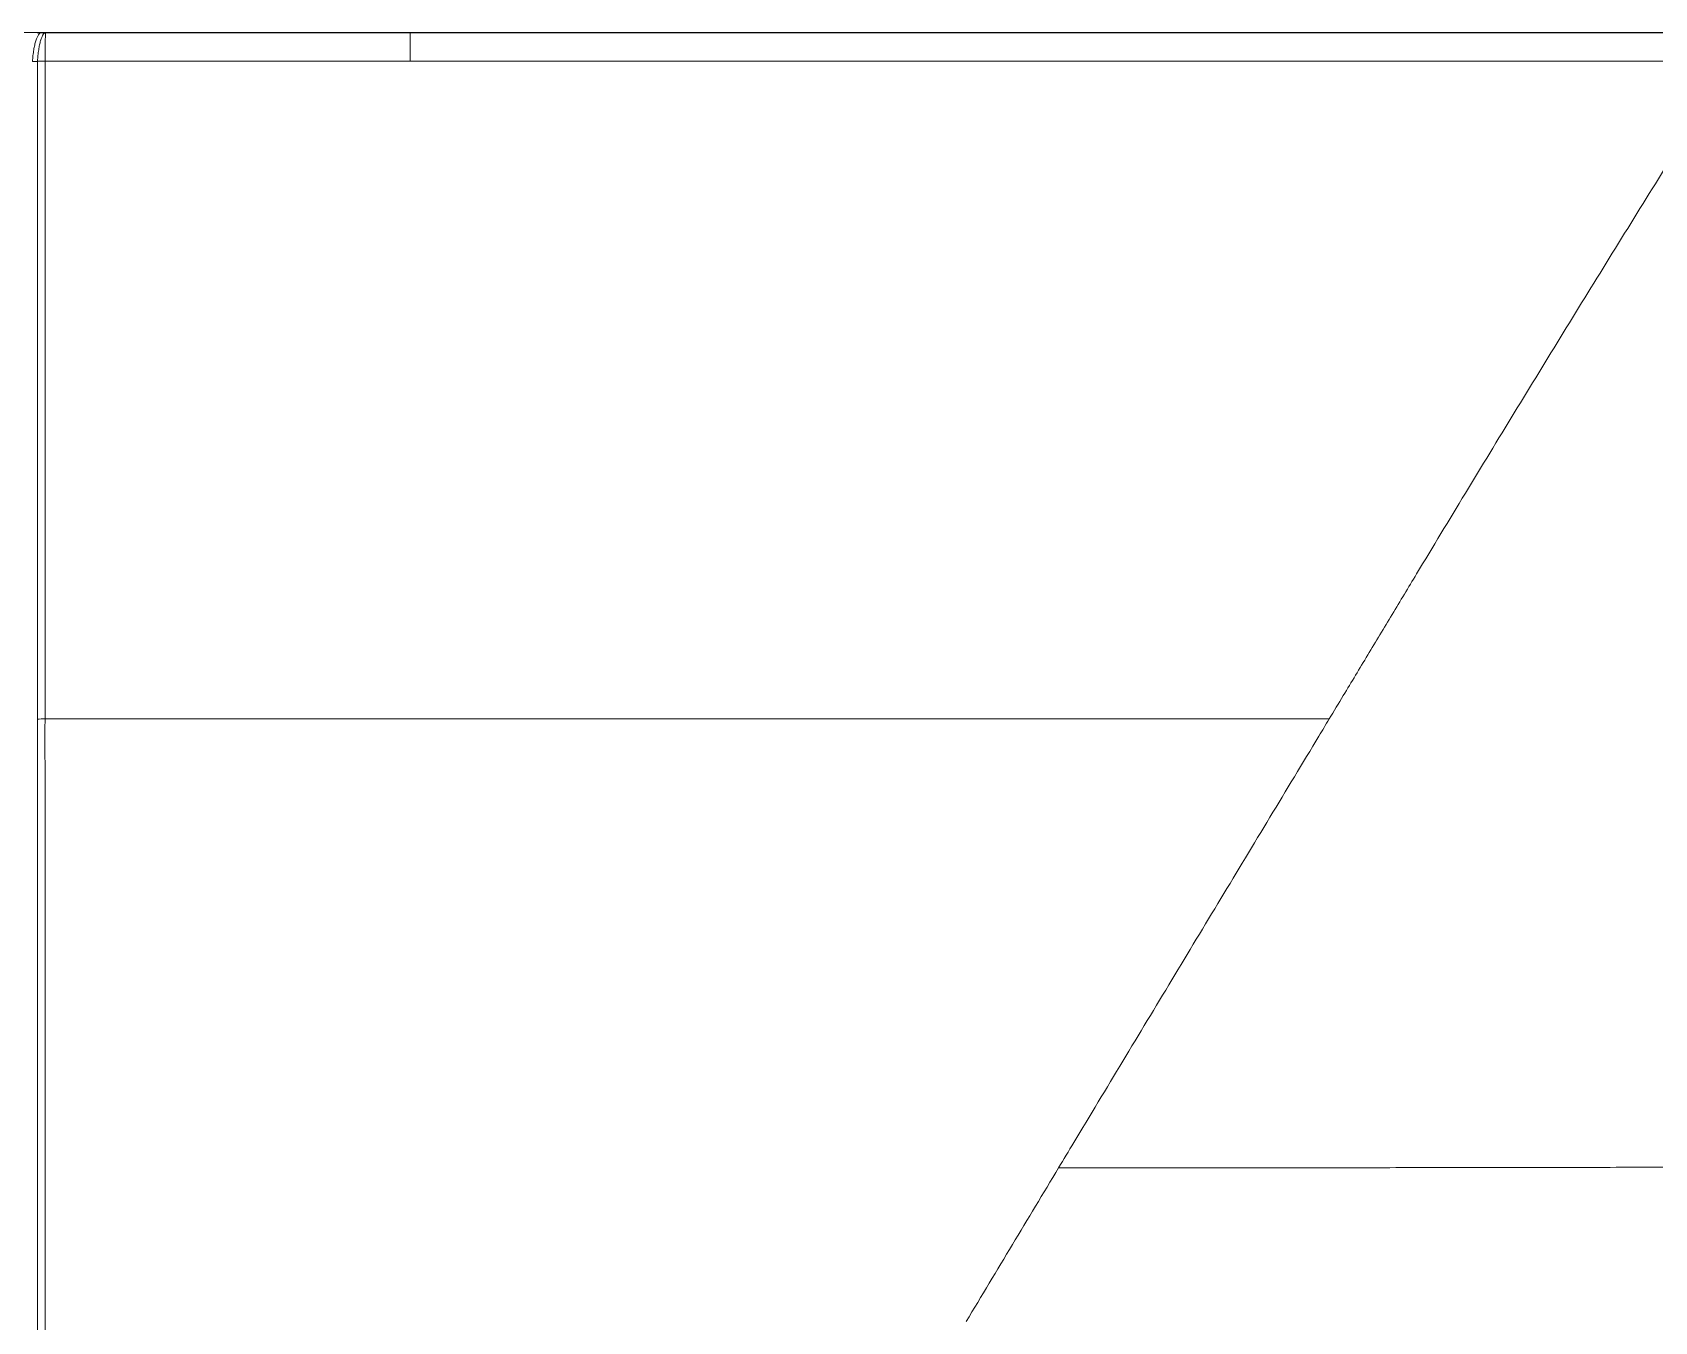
# Model space of a CAD drawing. Header units: millimetres. Extents: x 70151 to 230897, y 35202 to 113211.
# Drawn here: x 171956.5 to 172049.3, y 68723.1 to 68796.8 of the extents above; entities that cross this region are included whole.
import ezdxf

# ---------------------------------------------------------------- set-up
doc = ezdxf.new("R2010")
doc.units = ezdxf.units.MM
doc.header["$LTSCALE"] = 50
doc.layers.add('2-con', color=2, linetype='Continuous')
doc.layers.add('mark-B', color=2, linetype='Continuous', lineweight=20)

# ---------------------------------------------------------------- blocks, each defined once
blk = doc.blocks.new('무풍1way 일반')
at = {"layer": 'mark-B'}
for centre, major_axis, ratio, start_param, end_param in [((-447.945, -498.18), (-2.008, 0), 0.297436, 1.570785, 1.789421), ((-447.945, -498.18), (-2.008, 0), 0.297436, 1.570785, 1.789421), ((-447.945, -498.182), (2.007, -0.075), 0.297253, 4.723543, 4.941763), ((-447.945, -498.182), (2.007, -0.075), 0.297253, 4.723543, 4.941763)]:
    blk.add_ellipse(centre, major_axis=major_axis, ratio=ratio, start_param=start_param, end_param=end_param, dxfattribs=at)
for points, knots in [([(-447.943, -461.163), (-447.941, -460.664), (-447.94, -460.165), (-447.941, -459.167), (-447.942, -458.669), (-447.945, -457.671), (-447.946, -457.172), (-447.948, -456.173), (-447.948, -455.674), (-447.951, -453.178), (-447.95, -451.18), (-447.949, -448.182), (-447.948, -447.183), (-447.947, -445.183), (-447.946, -442.183), (-447.946, -439.182), (-447.946, -433.175), (-447.946, -429.168), (-447.946, -423.152), (-447.946, -421.146), (-447.946, -418.135), (-447.946, -417.131), (-447.946, -415.123), (-447.946, -414.119), (-447.946, -413.115)], [0, 0, 0, 0, 0.03125, 0.03125, 0.0625, 0.0625, 0.09375, 0.09375, 0.125, 0.125, 0.25, 0.25, 0.3125, 0.3125, 0.375, 0.5, 0.5, 0.75, 0.75, 0.875, 0.875, 0.9375, 0.9375, 1, 1, 1, 1]), ([(-447.943, -461.163), (-447.941, -460.664), (-447.94, -460.165), (-447.941, -459.167), (-447.942, -458.669), (-447.945, -457.671), (-447.946, -457.172), (-447.948, -456.173), (-447.948, -455.674), (-447.951, -453.178), (-447.95, -451.18), (-447.949, -448.182), (-447.948, -447.183), (-447.947, -445.183), (-447.946, -442.183), (-447.946, -439.182), (-447.946, -433.175), (-447.946, -429.168), (-447.946, -423.152), (-447.946, -421.146), (-447.946, -418.135), (-447.946, -417.131), (-447.946, -415.123), (-447.946, -414.119), (-447.946, -413.115)], [0, 0, 0, 0, 0.03125, 0.03125, 0.0625, 0.0625, 0.09375, 0.09375, 0.125, 0.125, 0.25, 0.25, 0.3125, 0.3125, 0.375, 0.5, 0.5, 0.75, 0.75, 0.875, 0.875, 0.9375, 0.9375, 1, 1, 1, 1]), ([(-447.509, -413.108), (-447.509, -413.359), (-447.509, -413.611), (-447.509, -414.113), (-447.509, -414.866), (-447.509, -415.619), (-447.509, -417.125), (-447.509, -418.129), (-447.509, -421.139), (-447.509, -423.145), (-447.509, -429.161), (-447.509, -433.169), (-447.51, -439.175), (-447.51, -442.177), (-447.511, -445.177), (-447.512, -447.176), (-447.513, -448.176), (-447.514, -451.174), (-447.515, -453.172), (-447.512, -455.668), (-447.511, -456.167), (-447.509, -457.165), (-447.508, -457.664), (-447.506, -458.662), (-447.504, -459.161), (-447.504, -460.159), (-447.504, -460.657), (-447.506, -461.156)], [0, 0, 0, 0, 0.015625, 0.015625, 0.03125, 0.0625, 0.0625, 0.125, 0.125, 0.25, 0.25, 0.5, 0.5, 0.625, 0.6875, 0.6875, 0.75, 0.75, 0.875, 0.875, 0.90625, 0.90625, 0.9375, 0.9375, 0.96875, 0.96875, 1, 1, 1, 1]), ([(-447.509, -413.108), (-447.509, -413.359), (-447.509, -413.611), (-447.509, -414.113), (-447.509, -414.866), (-447.509, -415.619), (-447.509, -417.125), (-447.509, -418.129), (-447.509, -421.139), (-447.509, -423.145), (-447.509, -429.161), (-447.509, -433.169), (-447.51, -439.175), (-447.51, -442.177), (-447.511, -445.177), (-447.512, -447.176), (-447.513, -448.176), (-447.514, -451.174), (-447.515, -453.172), (-447.512, -455.668), (-447.511, -456.167), (-447.509, -457.165), (-447.508, -457.664), (-447.506, -458.662), (-447.504, -459.161), (-447.504, -460.159), (-447.504, -460.657), (-447.506, -461.156)], [0, 0, 0, 0, 0.015625, 0.015625, 0.03125, 0.0625, 0.0625, 0.125, 0.125, 0.25, 0.25, 0.5, 0.5, 0.625, 0.6875, 0.6875, 0.75, 0.75, 0.875, 0.875, 0.90625, 0.90625, 0.9375, 0.9375, 0.96875, 0.96875, 1, 1, 1, 1]), ([(-505.884, -435.498), (-509.625, -435.498), (-513.365, -435.499), (-517.572, -435.5), (-518.039, -435.501), (-518.74, -435.501), (-518.974, -435.501), (-519.441, -435.501), (-519.675, -435.501), (-520.843, -435.502), (-521.778, -435.502), (-524.581, -435.505), (-526.449, -435.506), (-530.183, -435.511), (-532.05, -435.514), (-535.782, -435.521), (-537.648, -435.524), (-541.378, -435.533), (-543.243, -435.537), (-546.971, -435.547), (-548.834, -435.553), (-552.56, -435.564), (-554.422, -435.571), (-556.749, -435.579), (-557.214, -435.581), (-558.145, -435.584), (-558.61, -435.586), (-560.004, -435.592), (-560.933, -435.595), (-562.79, -435.603), (-563.718, -435.607), (-565.571, -435.616), (-566.498, -435.62), (-569.274, -435.634), (-571.121, -435.644), (-573.884, -435.661), (-574.804, -435.666), (-576.181, -435.676), (-576.64, -435.679), (-577.556, -435.685), (-578.013, -435.689), (-579.384, -435.699), (-580.295, -435.707), (-581.431, -435.717), (-581.658, -435.719), (-582.111, -435.724), (-582.564, -435.728), (-583.015, -435.732), (-583.353, -435.736), (-583.466, -435.737), (-583.69, -435.739), (-583.803, -435.741), (-584.139, -435.744), (-584.363, -435.747), (-584.811, -435.752), (-585.034, -435.754), (-585.704, -435.762), (-586.15, -435.767), (-587.484, -435.782), (-588.37, -435.793), (-590.133, -435.815), (-591.01, -435.827), (-592.758, -435.851), (-593.628, -435.863), (-594.494, -435.876)], [0, 0, 0, 0, 0.125, 0.125, 0.140625, 0.140625, 0.148437, 0.148437, 0.15625, 0.15625, 0.1875, 0.1875, 0.25, 0.25, 0.3125, 0.3125, 0.375, 0.375, 0.4375, 0.4375, 0.5, 0.5, 0.5625, 0.5625, 0.578125, 0.578125, 0.59375, 0.59375, 0.625, 0.625, 0.65625, 0.65625, 0.6875, 0.6875, 0.75, 0.75, 0.78125, 0.78125, 0.796875, 0.796875, 0.8125, 0.8125, 0.84375, 0.84375, 0.851563, 0.851563, 0.859375, 0.867188, 0.867188, 0.871094, 0.871094, 0.875, 0.875, 0.882813, 0.882813, 0.890625, 0.890625, 0.90625, 0.90625, 0.9375, 0.9375, 0.96875, 0.96875, 1, 1, 1, 1]), ([(-505.884, -435.498), (-509.625, -435.498), (-513.365, -435.499), (-517.572, -435.5), (-518.039, -435.501), (-518.74, -435.501), (-518.974, -435.501), (-519.441, -435.501), (-519.675, -435.501), (-520.843, -435.502), (-521.778, -435.502), (-524.581, -435.505), (-526.449, -435.506), (-530.183, -435.511), (-532.05, -435.514), (-535.782, -435.521), (-537.648, -435.524), (-541.378, -435.533), (-543.243, -435.537), (-546.971, -435.547), (-548.834, -435.553), (-552.56, -435.564), (-554.422, -435.571), (-556.749, -435.579), (-557.214, -435.581), (-558.145, -435.584), (-558.61, -435.586), (-560.004, -435.592), (-560.933, -435.595), (-562.79, -435.603), (-563.718, -435.607), (-565.571, -435.616), (-566.498, -435.62), (-569.274, -435.634), (-571.121, -435.644), (-573.884, -435.661), (-574.804, -435.666), (-576.181, -435.676), (-576.64, -435.679), (-577.556, -435.685), (-578.013, -435.689), (-579.384, -435.699), (-580.295, -435.707), (-581.431, -435.717), (-581.658, -435.719), (-582.111, -435.724), (-582.564, -435.728), (-583.015, -435.732), (-583.353, -435.736), (-583.466, -435.737), (-583.69, -435.739), (-583.803, -435.741), (-584.139, -435.744), (-584.363, -435.747), (-584.811, -435.752), (-585.034, -435.754), (-585.704, -435.762), (-586.15, -435.767), (-587.484, -435.782), (-588.37, -435.793), (-590.133, -435.815), (-591.01, -435.827), (-592.758, -435.851), (-593.628, -435.863), (-594.494, -435.876)], [0, 0, 0, 0, 0.125, 0.125, 0.140625, 0.140625, 0.148438, 0.148438, 0.15625, 0.15625, 0.1875, 0.1875, 0.25, 0.25, 0.3125, 0.3125, 0.375, 0.375, 0.4375, 0.4375, 0.5, 0.5, 0.5625, 0.5625, 0.578125, 0.578125, 0.59375, 0.59375, 0.625, 0.625, 0.65625, 0.65625, 0.6875, 0.6875, 0.75, 0.75, 0.78125, 0.78125, 0.796875, 0.796875, 0.8125, 0.8125, 0.84375, 0.84375, 0.851563, 0.851563, 0.859375, 0.867188, 0.867188, 0.871094, 0.871094, 0.875, 0.875, 0.882813, 0.882813, 0.890625, 0.890625, 0.90625, 0.90625, 0.9375, 0.9375, 0.96875, 0.96875, 1, 1, 1, 1]), ([(-505.884, -435.498), (-506.173, -435.977), (-508.329, -439.561), (-512.354, -446.244), (-517.027, -453.99), (-520.026, -458.961), (-521.155, -460.835), (-521.353, -461.163)], [0, 0, 0, 0, 0.055893, 0.4182, 0.780507, 0.96166, 1, 1, 1, 1]), ([(-505.884, -435.498), (-506.173, -435.977), (-508.329, -439.561), (-512.354, -446.244), (-517.027, -453.99), (-520.026, -458.961), (-521.155, -460.835), (-521.353, -461.163)], [0, 0, 0, 0, 0.055893, 0.4182, 0.780507, 0.96166, 1, 1, 1, 1]), ([(-521.353, -461.163), (-521.621, -461.609), (-522.356, -462.828), (-523.556, -464.82), (-524.95, -467.137), (-526.809, -470.223), (-530.062, -475.609), (-534.729, -483.251), (-539.405, -490.832), (-542.632, -495.99), (-543.981, -498.134), (-544.387, -498.779)], [0, 0, 0, 0, 0.035081, 0.095911, 0.156741, 0.217571, 0.33923, 0.582549, 0.825868, 0.947527, 1, 1, 1, 1]), ([(-521.353, -461.163), (-521.621, -461.609), (-522.356, -462.828), (-523.556, -464.82), (-524.95, -467.137), (-526.809, -470.223), (-530.062, -475.609), (-534.729, -483.251), (-539.405, -490.832), (-542.632, -495.99), (-543.981, -498.134), (-544.387, -498.779)], [0, 0, 0, 0, 0.035081, 0.095911, 0.156741, 0.217571, 0.33923, 0.582549, 0.825868, 0.947527, 1, 1, 1, 1]), ([(-447.945, -498.777), (-447.945, -497.235), (-447.945, -495.69), (-447.946, -492.592), (-447.946, -489.487), (-447.946, -486.369), (-447.946, -484.026), (-447.946, -483.244), (-447.946, -481.679), (-447.946, -480.896), (-447.946, -478.543), (-447.946, -476.972), (-447.946, -474.611), (-447.946, -473.824), (-447.946, -472.247), (-447.946, -471.458), (-447.946, -469.089), (-447.946, -467.507), (-447.945, -465.131), (-447.945, -464.338), (-447.946, -463.148), (-447.946, -462.751), (-447.946, -461.957), (-447.945, -461.56), (-447.943, -461.163)], [0, 0, 0, 0, 0.125, 0.125, 0.25, 0.375, 0.375, 0.4375, 0.4375, 0.5, 0.5, 0.625, 0.625, 0.6875, 0.6875, 0.75, 0.75, 0.875, 0.875, 0.9375, 0.9375, 0.96875, 0.96875, 1, 1, 1, 1]), ([(-447.945, -498.777), (-447.945, -497.235), (-447.945, -495.69), (-447.946, -492.592), (-447.946, -489.487), (-447.946, -486.369), (-447.946, -484.026), (-447.946, -483.244), (-447.946, -481.679), (-447.946, -480.896), (-447.946, -478.543), (-447.946, -476.972), (-447.946, -474.611), (-447.946, -473.824), (-447.946, -472.247), (-447.946, -471.458), (-447.946, -469.089), (-447.946, -467.507), (-447.945, -465.131), (-447.945, -464.338), (-447.946, -463.148), (-447.946, -462.751), (-447.946, -461.957), (-447.945, -461.56), (-447.943, -461.163)], [0, 0, 0, 0, 0.125, 0.125, 0.25, 0.375, 0.375, 0.4375, 0.4375, 0.5, 0.5, 0.625, 0.625, 0.6875, 0.6875, 0.75, 0.75, 0.875, 0.875, 0.9375, 0.9375, 0.96875, 0.96875, 1, 1, 1, 1]), ([(-447.506, -461.156), (-447.508, -461.553), (-447.509, -461.95), (-447.509, -462.744), (-447.509, -463.141), (-447.509, -464.331), (-447.509, -465.123), (-447.509, -467.499), (-447.509, -469.081), (-447.51, -471.449), (-447.51, -472.238), (-447.51, -473.815), (-447.51, -476.177), (-447.51, -478.533), (-447.51, -480.885), (-447.51, -481.668), (-447.51, -483.233), (-447.51, -484.015), (-447.51, -486.358), (-447.51, -487.916), (-447.51, -491.027), (-447.51, -492.579), (-447.51, -495.676), (-447.51, -497.221), (-447.51, -498.763)], [0, 0, 0, 0, 0.03125, 0.03125, 0.0625, 0.0625, 0.125, 0.125, 0.25, 0.25, 0.3125, 0.3125, 0.375, 0.5, 0.5, 0.5625, 0.5625, 0.625, 0.625, 0.75, 0.75, 0.875, 0.875, 1, 1, 1, 1]), ([(-447.506, -461.156), (-447.508, -461.553), (-447.509, -461.95), (-447.509, -462.744), (-447.509, -463.141), (-447.509, -464.331), (-447.509, -465.123), (-447.509, -467.499), (-447.509, -469.081), (-447.51, -471.449), (-447.51, -472.238), (-447.51, -473.815), (-447.51, -476.177), (-447.51, -478.533), (-447.51, -480.885), (-447.51, -481.668), (-447.51, -483.233), (-447.51, -484.015), (-447.51, -486.358), (-447.51, -487.916), (-447.51, -491.027), (-447.51, -492.579), (-447.51, -495.676), (-447.51, -497.221), (-447.51, -498.763)], [0, 0, 0, 0, 0.03125, 0.03125, 0.0625, 0.0625, 0.125, 0.125, 0.25, 0.25, 0.3125, 0.3125, 0.375, 0.5, 0.5, 0.5625, 0.5625, 0.625, 0.625, 0.75, 0.75, 0.875, 0.875, 1, 1, 1, 1]), ([(-544.387, -498.779), (-542.847, -498.779), (-541.308, -498.779), (-533.609, -498.779), (-527.451, -498.779), (-503.799, -498.779), (-486.305, -498.779), (-468.812, -498.779)], [0, 0, 0, 0, 0.061118, 0.061118, 0.305591, 0.305591, 1, 1, 1, 1]), ([(-544.387, -498.779), (-542.847, -498.779), (-541.308, -498.779), (-533.609, -498.779), (-527.451, -498.779), (-503.799, -498.779), (-486.305, -498.779), (-468.812, -498.779)], [0, 0, 0, 0, 0.061118, 0.061118, 0.305591, 0.305591, 1, 1, 1, 1]), ([(-468.812, -500.402), (-468.812, -500.4), (-468.812, -500.389), (-468.812, -500.348), (-468.812, -500.318), (-468.812, -500.24), (-468.812, -500.192), (-468.812, -500.08), (-468.812, -500.015), (-468.812, -499.871), (-468.812, -499.791), (-468.812, -499.618), (-468.812, -499.525), (-468.812, -499.328), (-468.812, -499.224), (-468.812, -499.007), (-468.812, -498.895), (-468.812, -498.779)], [0, 0, 0, 0, 0.125, 0.125, 0.25, 0.25, 0.375, 0.375, 0.5, 0.5, 0.625, 0.625, 0.75, 0.75, 0.875, 0.875, 1, 1, 1, 1]), ([(-468.812, -498.779), (-467.273, -498.779), (-465.733, -498.779), (-458.777, -498.779), (-453.361, -498.779), (-447.945, -498.779)], [0, 0, 0, 0, 0.221355, 0.221355, 1, 1, 1, 1]), ([(-468.812, -500.402), (-468.812, -500.4), (-468.812, -500.389), (-468.812, -500.348), (-468.812, -500.318), (-468.812, -500.24), (-468.812, -500.192), (-468.812, -500.08), (-468.812, -500.015), (-468.812, -499.871), (-468.812, -499.791), (-468.812, -499.618), (-468.812, -499.525), (-468.812, -499.328), (-468.812, -499.224), (-468.812, -499.007), (-468.812, -498.895), (-468.812, -498.779)], [0, 0, 0, 0, 0.125, 0.125, 0.25, 0.25, 0.375, 0.375, 0.5, 0.5, 0.625, 0.625, 0.75, 0.75, 0.875, 0.875, 1, 1, 1, 1]), ([(-468.812, -498.779), (-467.273, -498.779), (-465.733, -498.779), (-458.777, -498.779), (-453.361, -498.779), (-447.945, -498.779)], [0, 0, 0, 0, 0.221355, 0.221355, 1, 1, 1, 1]), ([(-447.978, -500.402), (-447.978, -500.401), (-447.977, -500.4), (-447.977, -500.397), (-447.976, -500.395), (-447.975, -500.386), (-447.974, -500.379), (-447.971, -500.348), (-447.969, -500.319), (-447.967, -500.27), (-447.967, -500.26), (-447.966, -500.238), (-447.966, -500.226), (-447.964, -500.191), (-447.963, -500.165), (-447.961, -500.081), (-447.959, -500.017), (-447.957, -499.909), (-447.957, -499.87), (-447.955, -499.79), (-447.954, -499.749), (-447.953, -499.619), (-447.951, -499.527), (-447.95, -499.38), (-447.949, -499.329), (-447.949, -499.251), (-447.948, -499.224), (-447.948, -499.171), (-447.948, -499.144), (-447.947, -499.008), (-447.946, -498.896), (-447.945, -498.779)], [0, 0, 0, 0, 0.03125, 0.03125, 0.0625, 0.0625, 0.125, 0.125, 0.25, 0.25, 0.28125, 0.28125, 0.3125, 0.3125, 0.375, 0.375, 0.5, 0.5, 0.5625, 0.5625, 0.625, 0.625, 0.75, 0.75, 0.8125, 0.8125, 0.84375, 0.84375, 0.875, 0.875, 1, 1, 1, 1]), ([(-447.978, -500.402), (-447.978, -500.401), (-447.977, -500.4), (-447.977, -500.397), (-447.976, -500.395), (-447.975, -500.386), (-447.974, -500.379), (-447.971, -500.348), (-447.969, -500.319), (-447.967, -500.27), (-447.967, -500.26), (-447.966, -500.238), (-447.966, -500.226), (-447.964, -500.191), (-447.963, -500.165), (-447.961, -500.081), (-447.959, -500.017), (-447.957, -499.909), (-447.957, -499.87), (-447.955, -499.79), (-447.954, -499.749), (-447.953, -499.619), (-447.951, -499.527), (-447.95, -499.38), (-447.949, -499.329), (-447.949, -499.251), (-447.948, -499.224), (-447.948, -499.171), (-447.948, -499.144), (-447.947, -499.008), (-447.946, -498.896), (-447.945, -498.779)], [0, 0, 0, 0, 0.03125, 0.03125, 0.0625, 0.0625, 0.125, 0.125, 0.25, 0.25, 0.28125, 0.28125, 0.3125, 0.3125, 0.375, 0.375, 0.5, 0.5, 0.5625, 0.5625, 0.625, 0.625, 0.75, 0.75, 0.8125, 0.8125, 0.84375, 0.84375, 0.875, 0.875, 1, 1, 1, 1]), ([(-447.511, -498.78), (-447.519, -498.896), (-447.529, -499.009), (-447.544, -499.145), (-447.547, -499.172), (-447.553, -499.225), (-447.556, -499.252), (-447.566, -499.33), (-447.574, -499.38), (-447.596, -499.527), (-447.613, -499.62), (-447.64, -499.749), (-447.65, -499.791), (-447.669, -499.871), (-447.68, -499.909), (-447.711, -500.017), (-447.733, -500.081), (-447.767, -500.165), (-447.779, -500.191), (-447.797, -500.227), (-447.803, -500.238), (-447.815, -500.26), (-447.821, -500.27), (-447.851, -500.319), (-447.876, -500.348), (-447.914, -500.379), (-447.927, -500.387), (-447.946, -500.395), (-447.953, -500.397), (-447.965, -500.4), (-447.972, -500.401), (-447.978, -500.402)], [0, 0, 0, 0, 0.125, 0.125, 0.15625, 0.15625, 0.1875, 0.1875, 0.25, 0.25, 0.375, 0.375, 0.4375, 0.4375, 0.5, 0.5, 0.625, 0.625, 0.6875, 0.6875, 0.71875, 0.71875, 0.75, 0.75, 0.875, 0.875, 0.9375, 0.9375, 0.96875, 0.96875, 1, 1, 1, 1]), ([(-447.511, -498.78), (-447.519, -498.896), (-447.529, -499.009), (-447.544, -499.145), (-447.547, -499.172), (-447.553, -499.225), (-447.556, -499.252), (-447.566, -499.33), (-447.574, -499.38), (-447.596, -499.527), (-447.613, -499.62), (-447.64, -499.749), (-447.65, -499.791), (-447.669, -499.871), (-447.68, -499.909), (-447.711, -500.017), (-447.733, -500.081), (-447.767, -500.165), (-447.779, -500.191), (-447.797, -500.227), (-447.803, -500.238), (-447.815, -500.26), (-447.821, -500.27), (-447.851, -500.319), (-447.876, -500.348), (-447.914, -500.379), (-447.927, -500.387), (-447.946, -500.395), (-447.953, -500.397), (-447.965, -500.4), (-447.972, -500.401), (-447.978, -500.402)], [0, 0, 0, 0, 0.125, 0.125, 0.15625, 0.15625, 0.1875, 0.1875, 0.25, 0.25, 0.375, 0.375, 0.4375, 0.4375, 0.5, 0.5, 0.625, 0.625, 0.6875, 0.6875, 0.71875, 0.71875, 0.75, 0.75, 0.875, 0.875, 0.9375, 0.9375, 0.96875, 0.96875, 1, 1, 1, 1]), ([(-447.725, -500.403), (-447.697, -500.401), (-447.67, -500.39), (-447.615, -500.348), (-447.588, -500.318), (-447.535, -500.239), (-447.51, -500.191), (-447.461, -500.077), (-447.437, -500.012), (-447.392, -499.866), (-447.371, -499.785), (-447.332, -499.611), (-447.314, -499.516), (-447.282, -499.317), (-447.268, -499.212), (-447.243, -498.994), (-447.232, -498.88), (-447.224, -498.764)], [0, 0, 0, 0, 0.125, 0.125, 0.25, 0.25, 0.375, 0.375, 0.5, 0.5, 0.625, 0.625, 0.75, 0.75, 0.875, 0.875, 1, 1, 1, 1]), ([(-447.725, -500.403), (-447.697, -500.401), (-447.67, -500.39), (-447.615, -500.348), (-447.588, -500.318), (-447.535, -500.239), (-447.51, -500.191), (-447.461, -500.077), (-447.437, -500.012), (-447.392, -499.866), (-447.371, -499.785), (-447.332, -499.611), (-447.314, -499.516), (-447.282, -499.317), (-447.268, -499.212), (-447.243, -498.994), (-447.232, -498.88), (-447.224, -498.764)], [0, 0, 0, 0, 0.125, 0.125, 0.25, 0.25, 0.375, 0.375, 0.5, 0.5, 0.625, 0.625, 0.75, 0.75, 0.875, 0.875, 1, 1, 1, 1]), ([(-468.812, -500.418), (-480.372, -500.418), (-491.932, -500.418), (-509.554, -500.418), (-515.616, -500.418), (-527.741, -500.417), (-533.803, -500.417), (-541.381, -500.417), (-542.897, -500.417), (-544.412, -500.417)], [0, 0, 0, 0, 0.45872, 0.45872, 0.699289, 0.699289, 0.939858, 0.939858, 1, 1, 1, 1]), ([(-468.812, -500.418), (-480.372, -500.418), (-491.932, -500.418), (-509.554, -500.418), (-515.616, -500.418), (-527.741, -500.417), (-533.803, -500.417), (-541.381, -500.417), (-542.897, -500.417), (-544.412, -500.417)], [0, 0, 0, 0, 0.45872, 0.45872, 0.699289, 0.699289, 0.939858, 0.939858, 1, 1, 1, 1]), ([(-468.812, -500.402), (-470.328, -500.402), (-471.843, -500.402), (-479.421, -500.402), (-485.484, -500.402), (-500.353, -500.402), (-509.16, -500.402), (-526.773, -500.402), (-535.58, -500.402), (-544.387, -500.402)], [0, 0, 0, 0, 0.060162, 0.060162, 0.300812, 0.300812, 0.650406, 0.650406, 1, 1, 1, 1]), ([(-468.812, -500.402), (-470.328, -500.402), (-471.843, -500.402), (-479.421, -500.402), (-485.484, -500.402), (-500.353, -500.402), (-509.16, -500.402), (-526.773, -500.402), (-535.58, -500.402), (-544.387, -500.402)], [0, 0, 0, 0, 0.060162, 0.060162, 0.300812, 0.300812, 0.650406, 0.650406, 1, 1, 1, 1]), ([(-447.978, -500.402), (-451.426, -500.402), (-454.874, -500.402), (-461.818, -500.402), (-465.315, -500.402), (-468.812, -500.402)], [0, 0, 0, 0, 0.49645, 0.49645, 1, 1, 1, 1]), ([(-447.978, -500.402), (-451.426, -500.402), (-454.874, -500.402), (-461.818, -500.402), (-465.315, -500.402), (-468.812, -500.402)], [0, 0, 0, 0, 0.49645, 0.49645, 1, 1, 1, 1]), ([(-445.715, -500.409), (-446.05, -500.408), (-446.385, -500.407), (-446.753, -500.406), (-446.786, -500.406), (-447.12, -500.405), (-447.423, -500.404), (-447.725, -500.403)], [0, 0, 0, 0, 0.5, 0.5, 0.548831, 0.548831, 1, 1, 1, 1]), ([(-445.715, -500.409), (-446.05, -500.408), (-446.385, -500.407), (-446.753, -500.406), (-446.786, -500.406), (-447.12, -500.405), (-447.423, -500.404), (-447.725, -500.403)], [0, 0, 0, 0, 0.5, 0.5, 0.548831, 0.548831, 1, 1, 1, 1]), ([(-445.215, -500.418), (-445.633, -500.418), (-446.051, -500.418), (-446.888, -500.418), (-447.306, -500.418), (-447.725, -500.418)], [0, 0, 0, 0, 0.5, 0.5, 1, 1, 1, 1]), ([(-445.215, -500.418), (-445.633, -500.418), (-446.051, -500.418), (-446.888, -500.418), (-447.306, -500.418), (-447.725, -500.418)], [0, 0, 0, 0, 0.5, 0.5, 1, 1, 1, 1])]:
    blk.add_open_spline(points, degree=3, knots=knots, dxfattribs=at)
for points, degree in [([(-505.884, -435.498), (-504.122, -432.569), (-502.359, -429.638), (-500.597, -426.705)], 3), ([(-505.884, -435.498), (-504.122, -432.569), (-502.359, -429.638), (-500.597, -426.705)], 3), ([(-521.353, -461.163), (-503.115, -461.163), (-484.877, -461.163), (-466.639, -461.163)], 3), ([(-521.353, -461.163), (-503.115, -461.163), (-484.877, -461.163), (-466.639, -461.163)], 3), ([(-466.639, -461.172), (-463.275, -461.173), (-459.911, -461.173), (-456.547, -461.173)], 3), ([(-466.639, -461.172), (-463.275, -461.173), (-459.911, -461.173), (-456.547, -461.173)], 3), ([(-456.547, -461.173), (-456.547, -461.17), (-456.547, -461.166), (-456.547, -461.163)], 3), ([(-456.547, -461.163), (-453.679, -461.163), (-450.811, -461.163), (-447.943, -461.163)], 3), ([(-456.547, -461.173), (-456.547, -461.17), (-456.547, -461.166), (-456.547, -461.163)], 3), ([(-456.547, -461.163), (-453.679, -461.163), (-450.811, -461.163), (-447.943, -461.163)], 3), ([(-447.943, -461.163), (-447.796, -461.163), (-447.65, -461.161), (-447.506, -461.156)], 3), ([(-447.943, -461.163), (-447.796, -461.163), (-447.65, -461.161), (-447.506, -461.156)], 3), ([(-447.945, -498.779), (-447.945, -498.779), (-447.945, -498.778), (-447.945, -498.777)], 3), ([(-447.945, -498.779), (-447.945, -498.779), (-447.945, -498.778), (-447.945, -498.777)], 3), ([(-447.51, -498.763), (-447.51, -498.769), (-447.51, -498.774), (-447.511, -498.78)], 3), ([(-447.51, -498.763), (-447.51, -498.769), (-447.51, -498.774), (-447.511, -498.78)], 3), ([(-447.51, -498.763), (-447.414, -498.763), (-447.319, -498.764), (-447.224, -498.764)], 3), ([(-447.51, -498.763), (-447.414, -498.763), (-447.319, -498.764), (-447.224, -498.764)], 3), ([(-468.812, -500.402), (-468.812, -500.418)], 1), ([(-468.812, -500.402), (-468.812, -500.418)], 1), ([(-447.725, -500.418), (-454.754, -500.418), (-461.783, -500.418), (-468.812, -500.418)], 3), ([(-447.725, -500.418), (-454.754, -500.418), (-461.783, -500.418), (-468.812, -500.418)], 3), ([(-447.725, -500.403), (-447.809, -500.402), (-447.894, -500.402), (-447.978, -500.402)], 3), ([(-447.725, -500.403), (-447.809, -500.402), (-447.894, -500.402), (-447.978, -500.402)], 3), ([(-447.725, -500.403), (-447.725, -500.418)], 1), ([(-447.725, -500.403), (-447.725, -500.418)], 1)]:
    blk.add_open_spline(points, degree=degree, dxfattribs=at)
blk = doc.blocks.new('dpdjzjs')
at = {"layer": 'mark-B', "rotation": 180}
blk.add_blockref('무풍1way 일반', (171509.31, 88288.448), dxfattribs=at)

msp = doc.modelspace()

# ---------------------------------------------------------------- block references
at = {"layer": '2-con'}
msp.add_blockref('dpdjzjs', (0, -19992.043), dxfattribs=at)

doc.saveas('drawing.dxf')
